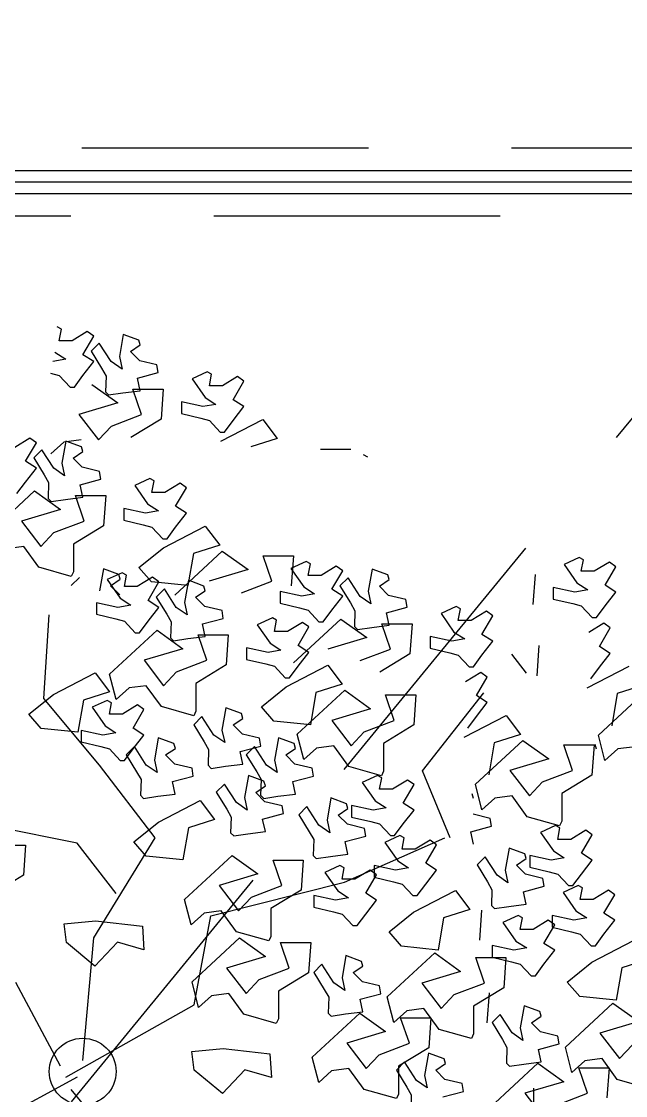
# Model space of a CAD drawing. Header units: metres. Extents: x 1769 to 3632, y 809 to 2652.
# Drawn here: x 2696.782 to 2698.121, y 1866.241 to 1868.622 of the extents above; entities that cross this region are included whole.
import ezdxf

# ---------------------------------------------------------------- set-up
doc = ezdxf.new("R2010")
doc.units = ezdxf.units.M
doc.header["$LTSCALE"] = 10
doc.linetypes.add('HIDDEN', pattern=[9.525, 6.35, -3.175])
for name, color, linetype in [('A-FLOR-LEVL', 2, 'Continuous'), ('A-GLAZ', 150, 'Continuous'), ('A-PATT+', 8, 'Continuous'), ('A-PROJ+', 1, 'HIDDEN'), ('L-PLNT-TREE', 66, 'Continuous')]:
    doc.layers.add(name, color=color, linetype=linetype)

# ---------------------------------------------------------------- blocks, each defined once
blk = doc.blocks.new('*U393')
at = {"layer": 'A-GLAZ', "ltscale": 0.01}
for p, q in [((0.0323058, 0.000025), (0.0355058, 0.000025)), ((0.0323058, 0), (0.0355058, 0)), ((0.0355058, -0.000025), (0.0323058, -0.000025))]:
    blk.add_line(p, q, dxfattribs=at)
blk = doc.blocks.new('ARAYAN')
at = {"layer": 'L-PLNT-TREE', "color": 86}
for p, q in [((146.3271, 305.7211), (146.3175, 305.7263)), ((146.3222, 305.6954), (146.3271, 305.7211)), ((146.3849, 305.716), (146.3512, 305.6954)), ((146.3752, 305.6643), (146.3993, 305.7057)), ((146.3993, 305.7057), (146.3849, 305.716)), ((146.4651, 305.7095), (146.4564, 305.6599)), ((146.5, 305.6966), (146.4651, 305.7095)), ((146.3512, 305.6954), (146.3222, 305.6954)), ((146.4116, 305.6901), (146.3934, 305.6718)), ((146.4383, 305.6487), (146.4116, 305.6901)), ((146.4815, 305.6714), (146.5031, 305.6861)), ((146.5031, 305.6861), (146.5, 305.6966)), ((146.3126, 305.6696), (146.3367, 305.654)), ((146.3993, 305.6488), (146.3752, 305.6643)), ((146.3934, 305.6718), (146.4167, 305.6339)), ((146.4564, 305.6599), (146.4625, 305.6319)), ((146.502, 305.6509), (146.4815, 305.6714)), ((146.3367, 305.654), (146.3077, 305.6488)), ((146.3752, 305.6179), (146.3993, 305.6488)), ((146.4167, 305.6339), (146.4267, 305.6166)), ((146.4625, 305.6319), (146.4383, 305.6487)), ((146.5404, 305.6416), (146.502, 305.6509)), ((146.5433, 305.6242), (146.5404, 305.6416)), ((146.303, 305.6231), (146.3222, 305.6179)), ((146.3222, 305.6179), (146.3463, 305.592)), ((146.356, 305.592), (146.3752, 305.6179)), ((146.4267, 305.6166), (146.4254, 305.5813)), ((146.497, 305.612), (146.5433, 305.6242)), ((146.503, 305.5839), (146.497, 305.612)), ((146.6528, 305.6257), (146.619, 305.6102)), ((146.619, 305.6102), (146.6479, 305.569)), ((146.6624, 305.6205), (146.6528, 305.6257)), ((146.6575, 305.5948), (146.6624, 305.6205)), ((146.7202, 305.6154), (146.6865, 305.5948)), ((146.7346, 305.6051), (146.7202, 305.6154)), ((146.3463, 305.592), (146.356, 305.592)), ((146.3953, 305.5979), (146.453, 305.5566)), ((146.4641, 305.5791), (146.503, 305.5839)), ((146.4868, 305.5876), (146.5542, 305.5876)), ((146.5061, 305.5308), (146.4868, 305.5876)), ((146.5542, 305.5876), (146.5495, 305.5204)), ((146.6865, 305.5948), (146.6575, 305.5948)), ((146.7105, 305.5638), (146.7346, 305.6051)), ((146.4254, 305.5813), (146.4322, 305.5745)), ((146.4322, 305.5745), (146.4641, 305.5791)), ((146.6479, 305.569), (146.672, 305.5534)), ((146.7346, 305.5482), (146.7105, 305.5638)), ((146.453, 305.5566), (146.3663, 305.5308)), ((146.643, 305.5482), (146.5949, 305.5587)), ((146.5949, 305.5587), (146.5949, 305.5328)), ((146.672, 305.5534), (146.643, 305.5482)), ((146.7105, 305.5173), (146.7346, 305.5482)), ((146.5495, 305.5204), (146.482, 305.4792)), ((146.5949, 305.5328), (146.6383, 305.5225)), ((146.6383, 305.5225), (146.6575, 305.5173)), ((146.6575, 305.5173), (146.6816, 305.4915)), ((146.6833, 305.4714), (146.7767, 305.5196)), ((146.6913, 305.4915), (146.7105, 305.5173)), ((146.7767, 305.5196), (146.8089, 305.4771)), ((146.6816, 305.4915), (146.6913, 305.4915)), ((146.2567, 305.4779), (146.2229, 305.4573)), ((146.247, 305.4263), (146.2711, 305.4676)), ((146.2711, 305.4676), (146.2567, 305.4779)), ((146.3369, 305.4714), (146.3281, 305.4219)), ((146.3717, 305.4586), (146.3369, 305.4714)), ((146.8089, 305.4771), (146.7503, 305.4585)), ((146.2834, 305.452), (146.2651, 305.4338)), ((146.31, 305.4106), (146.2834, 305.452)), ((146.3532, 305.4333), (146.3748, 305.4481)), ((146.3748, 305.4481), (146.3717, 305.4586)), ((146.9059, 305.4535), (146.9733, 305.4535)), ((147.0113, 305.4351), (147.0017, 305.4403)), ((146.2711, 305.4107), (146.247, 305.4263)), ((146.2651, 305.4338), (146.2885, 305.3958)), ((146.3281, 305.4219), (146.3342, 305.3938)), ((146.3737, 305.4128), (146.3532, 305.4333)), ((146.247, 305.3798), (146.2711, 305.4107)), ((146.2885, 305.3958), (146.2984, 305.3785)), ((146.3342, 305.3938), (146.31, 305.4106)), ((146.4121, 305.4036), (146.3737, 305.4128)), ((146.415, 305.3861), (146.4121, 305.4036)), ((146.2277, 305.354), (146.247, 305.3798)), ((146.2984, 305.3785), (146.2972, 305.3432)), ((146.3687, 305.3739), (146.415, 305.3861)), ((146.3748, 305.3459), (146.3687, 305.3739)), ((146.5245, 305.3877), (146.4908, 305.3721)), ((146.4908, 305.3721), (146.5196, 305.3309)), ((146.5341, 305.3824), (146.5245, 305.3877)), ((146.5293, 305.3567), (146.5341, 305.3824)), ((146.592, 305.3773), (146.5582, 305.3567)), ((146.6063, 305.367), (146.592, 305.3773)), ((146.1609, 305.2617), (146.267, 305.3599)), ((146.267, 305.3599), (146.3248, 305.3185)), ((146.3359, 305.3411), (146.3748, 305.3459)), ((146.3778, 305.2927), (146.3585, 305.3496)), ((146.3585, 305.3496), (146.426, 305.3496)), ((146.426, 305.3496), (146.4212, 305.2824)), ((146.5582, 305.3567), (146.5293, 305.3567)), ((146.5822, 305.3257), (146.6063, 305.367)), ((146.2972, 305.3432), (146.304, 305.3364)), ((146.304, 305.3364), (146.3359, 305.3411)), ((146.4666, 305.3206), (146.4666, 305.2947)), ((146.5148, 305.3102), (146.4666, 305.3206)), ((146.5196, 305.3309), (146.5437, 305.3154)), ((146.6063, 305.3102), (146.5822, 305.3257)), ((146.3248, 305.3185), (146.238, 305.2927)), ((146.5437, 305.3154), (146.5148, 305.3102)), ((146.5822, 305.2792), (146.6063, 305.3102)), ((146.4212, 305.2824), (146.3537, 305.2411)), ((146.4666, 305.2947), (146.51, 305.2844)), ((146.51, 305.2844), (146.5293, 305.2792)), ((146.5293, 305.2792), (146.5534, 305.2534)), ((146.555, 305.2333), (146.6484, 305.2815)), ((146.563, 305.2534), (146.5822, 305.2792)), ((146.6484, 305.2815), (146.6806, 305.239)), ((146.5534, 305.2534), (146.563, 305.2534)), ((146.5003, 305.1888), (146.555, 305.2333)), ((146.5801, 305.1276), (146.6861, 305.2258)), ((146.6806, 305.239), (146.622, 305.2205)), ((146.6861, 305.2258), (146.7439, 305.1844)), ((146.622, 305.2205), (146.6097, 305.1486)), ((146.797, 305.1586), (146.7776, 305.2154)), ((146.7776, 305.2154), (146.8451, 305.2154)), ((146.8735, 305.2023), (146.8397, 305.1867)), ((146.8451, 305.2154), (146.8403, 305.1483)), ((146.8831, 305.197), (146.8735, 305.2023)), ((147.4836, 305.2116), (147.4499, 305.196)), ((147.4932, 305.2063), (147.4836, 305.2116)), ((147.4883, 305.1806), (147.4932, 305.2063)), ((147.5511, 305.2012), (147.5173, 305.1806)), ((147.5654, 305.1909), (147.5511, 305.2012)), ((146.4207, 305.1864), (146.4119, 305.1369)), ((146.4555, 305.1736), (146.4207, 305.1864)), ((146.4629, 305.1774), (146.4292, 305.1619)), ((146.4725, 305.1722), (146.4629, 305.1774)), ((146.528, 305.1568), (146.5003, 305.1888)), ((146.7439, 305.1844), (146.6571, 305.1586)), ((146.8397, 305.1867), (146.8686, 305.1455)), ((146.8782, 305.1713), (146.8831, 305.197)), ((146.9409, 305.1919), (146.9072, 305.1713)), ((146.9312, 305.1403), (146.9553, 305.1816)), ((146.9553, 305.1816), (146.9409, 305.1919)), ((147.0211, 305.1854), (147.0124, 305.1359)), ((147.056, 305.1726), (147.0211, 305.1854)), ((147.4499, 305.196), (147.4787, 305.1548)), ((147.5173, 305.1806), (147.4883, 305.1806)), ((147.5413, 305.1496), (147.5654, 305.1909)), ((146.4292, 305.1619), (146.458, 305.1206)), ((146.437, 305.1483), (146.4586, 305.1631)), ((146.4586, 305.1631), (146.4555, 305.1736)), ((146.4677, 305.1465), (146.4725, 305.1722)), ((146.5206, 305.1154), (146.5448, 305.1568)), ((146.6097, 305.1486), (146.528, 305.1568)), ((146.5448, 305.1568), (146.5304, 305.1671)), ((146.6106, 305.1606), (146.6018, 305.111)), ((146.6454, 305.1477), (146.6106, 305.1606)), ((146.7295, 305.1328), (146.797, 305.1586)), ((146.9072, 305.1713), (146.8782, 305.1713)), ((146.9676, 305.166), (146.9493, 305.1478)), ((146.9943, 305.1246), (146.9676, 305.166)), ((147.0374, 305.1473), (147.0591, 305.1621)), ((147.0591, 305.1621), (147.056, 305.1726)), ((147.3851, 305.1735), (147.3803, 305.1063)), ((147.4787, 305.1548), (147.5028, 305.1393)), ((146.4575, 305.1278), (146.437, 305.1483)), ((146.4966, 305.1465), (146.4677, 305.1465)), ((146.5571, 305.1412), (146.5388, 305.1229)), ((146.5837, 305.0998), (146.5571, 305.1412)), ((146.6269, 305.1225), (146.6485, 305.1372)), ((146.6485, 305.1372), (146.6454, 305.1477)), ((146.8637, 305.1248), (146.8156, 305.1352)), ((146.8156, 305.1352), (146.8156, 305.1093)), ((146.8927, 305.13), (146.8637, 305.1248)), ((146.8686, 305.1455), (146.8927, 305.13)), ((146.9553, 305.1248), (146.9312, 305.1403)), ((146.9493, 305.1478), (146.9727, 305.1098)), ((147.0124, 305.1359), (147.0184, 305.1078)), ((147.0579, 305.1268), (147.0374, 305.1473)), ((147.4257, 305.1445), (147.4257, 305.1186)), ((147.4739, 305.1341), (147.4257, 305.1445)), ((147.5028, 305.1393), (147.4739, 305.1341)), ((147.5654, 305.1341), (147.5413, 305.1496)), ((147.5413, 305.1031), (147.5654, 305.1341)), ((146.4532, 305.0999), (146.4051, 305.1103)), ((146.4051, 305.1103), (146.4051, 305.0845)), ((146.4822, 305.1051), (146.4532, 305.0999)), ((146.458, 305.1206), (146.4822, 305.1051)), ((146.5448, 305.0999), (146.5206, 305.1154)), ((146.5388, 305.1229), (146.5622, 305.085)), ((146.6018, 305.111), (146.6079, 305.083)), ((146.6474, 305.102), (146.6269, 305.1225)), ((146.8156, 305.1093), (146.859, 305.099)), ((146.9312, 305.0938), (146.9553, 305.1248)), ((146.9727, 305.1098), (146.9826, 305.0925)), ((147.0184, 305.1078), (146.9943, 305.1246)), ((147.0964, 305.1176), (147.0579, 305.1268)), ((147.0992, 305.1001), (147.0964, 305.1176)), ((147.4257, 305.1186), (147.4691, 305.1083)), ((147.4691, 305.1083), (147.4883, 305.1031)), ((146.2875, 304.8965), (146.2999, 305.083)), ((146.5206, 305.069), (146.5448, 305.0999)), ((146.6079, 305.083), (146.5837, 305.0998)), ((146.6858, 305.0927), (146.6474, 305.102)), ((146.6887, 305.0752), (146.6858, 305.0927)), ((146.859, 305.099), (146.8782, 305.0938)), ((146.8782, 305.0938), (146.9023, 305.068)), ((146.9119, 305.068), (146.9312, 305.0938)), ((146.9826, 305.0925), (146.9814, 305.0572)), ((147.053, 305.0879), (147.0992, 305.1001)), ((147.059, 305.0599), (147.053, 305.0879)), ((147.2087, 305.1017), (147.175, 305.0862)), ((147.175, 305.0862), (147.2039, 305.0449)), ((147.2184, 305.0965), (147.2087, 305.1017)), ((147.2135, 305.0707), (147.2184, 305.0965)), ((147.2762, 305.0914), (147.2425, 305.0707)), ((147.2665, 305.0397), (147.2906, 305.0811)), ((147.2906, 305.0811), (147.2762, 305.0914)), ((147.4883, 305.1031), (147.5125, 305.0773)), ((147.5221, 305.0773), (147.5413, 305.1031)), ((146.6424, 305.063), (146.6887, 305.0752)), ((146.6485, 305.035), (146.6424, 305.063)), ((146.7982, 305.0768), (146.7645, 305.0613)), ((146.7645, 305.0613), (146.7933, 305.02)), ((146.8078, 305.0716), (146.7982, 305.0768)), ((146.803, 305.0459), (146.8078, 305.0716)), ((146.8657, 305.0665), (146.8319, 305.0459)), ((146.8452, 304.9758), (146.9513, 305.0739)), ((146.8559, 305.0148), (146.88, 305.0562)), ((146.88, 305.0562), (146.8657, 305.0665)), ((146.9023, 305.068), (146.9119, 305.068)), ((146.9513, 305.0739), (147.009, 305.0325)), ((146.9814, 305.0572), (146.9882, 305.0504)), ((147.0201, 305.0551), (147.059, 305.0599)), ((147.0427, 305.0636), (147.1102, 305.0636)), ((147.0621, 305.0067), (147.0427, 305.0636)), ((147.1102, 305.0636), (147.1054, 304.9964)), ((147.2425, 305.0707), (147.2135, 305.0707)), ((147.5386, 305.0645), (147.5049, 305.0438)), ((147.5125, 305.0773), (147.5221, 305.0773)), ((147.553, 305.0542), (147.5386, 305.0645)), ((146.6096, 305.0302), (146.6485, 305.035)), ((146.6322, 305.0387), (146.6997, 305.0387)), ((146.6515, 304.9818), (146.6322, 305.0387)), ((146.6997, 305.0387), (146.6949, 304.9715)), ((146.8319, 305.0459), (146.803, 305.0459)), ((147.009, 305.0325), (146.9223, 305.0067)), ((146.9882, 305.0504), (147.0201, 305.0551)), ((147.199, 305.0242), (147.1509, 305.0346)), ((147.1509, 305.0346), (147.1509, 305.0088)), ((147.2039, 305.0449), (147.228, 305.0294)), ((147.2906, 305.0242), (147.2665, 305.0397)), ((147.5289, 305.0128), (147.553, 305.0542)), ((146.7885, 304.9993), (146.7403, 305.0097)), ((146.7403, 305.0097), (146.7403, 304.9839)), ((146.7933, 305.02), (146.8174, 305.0045)), ((146.88, 304.9993), (146.8559, 305.0148)), ((147.1509, 305.0088), (147.1943, 304.9985)), ((147.228, 305.0294), (147.199, 305.0242)), ((147.2665, 304.9932), (147.2906, 305.0242)), ((147.3936, 305.0145), (147.3889, 304.9473)), ((147.553, 304.9973), (147.5289, 305.0128)), ((146.8174, 305.0045), (146.7885, 304.9993)), ((146.8559, 304.9684), (146.88, 304.9993)), ((146.9946, 304.981), (147.0621, 305.0067)), ((147.1054, 304.9964), (147.038, 304.9551)), ((147.1943, 304.9985), (147.2135, 304.9932)), ((147.2135, 304.9932), (147.2376, 304.9674)), ((147.2472, 304.9674), (147.2665, 304.9932)), ((147.3327, 304.9955), (147.3649, 304.953)), ((147.5289, 304.9663), (147.553, 304.9973)), ((146.5841, 304.9561), (146.6515, 304.9818)), ((146.6949, 304.9715), (146.6274, 304.9303)), ((146.7403, 304.9839), (146.7837, 304.9736)), ((146.7837, 304.9736), (146.803, 304.9684)), ((146.803, 304.9684), (146.8271, 304.9425)), ((146.8287, 304.9224), (146.9221, 304.9706)), ((146.8367, 304.9425), (146.8559, 304.9684)), ((146.9221, 304.9706), (146.9543, 304.9282)), ((147.2376, 304.9674), (147.2472, 304.9674)), ((147.5016, 304.9204), (147.5951, 304.9686)), ((147.5096, 304.9405), (147.5289, 304.9663)), ((146.309, 304.9057), (146.4024, 304.9539)), ((146.8271, 304.9425), (146.8367, 304.9425)), ((147.2638, 304.9546), (147.23, 304.934)), ((147.254, 304.9029), (147.2781, 304.9443)), ((147.2781, 304.9443), (147.2638, 304.9546)), ((146.6274, 304.9303), (146.6274, 304.8683)), ((146.774, 304.878), (146.8287, 304.9224)), ((146.8538, 304.8168), (146.9598, 304.9149)), ((146.9543, 304.9282), (146.8957, 304.9096)), ((146.9598, 304.9149), (147.0176, 304.8735)), ((146.2543, 304.8612), (146.309, 304.9057)), ((146.4119, 304.7473), (146.2875, 304.8965)), ((146.376, 304.8928), (146.3637, 304.821)), ((147.0513, 304.9046), (147.1188, 304.9046)), ((147.0706, 304.8477), (147.0513, 304.9046)), ((147.1188, 304.9046), (147.114, 304.8374)), ((147.1334, 304.7348), (147.2703, 304.9089)), ((147.2781, 304.8874), (147.254, 304.9029)), ((146.3956, 304.8769), (146.4245, 304.8356)), ((146.4341, 304.8615), (146.439, 304.8872)), ((146.4969, 304.8821), (146.4631, 304.8615)), ((146.4871, 304.8304), (146.5112, 304.8718)), ((146.5112, 304.8718), (146.4969, 304.8821)), ((146.6226, 304.858), (146.5503, 304.8786)), ((146.6274, 304.8683), (146.6226, 304.858)), ((146.6944, 304.8756), (146.6856, 304.826)), ((146.7292, 304.8627), (146.6944, 304.8756)), ((147.0176, 304.8735), (146.9308, 304.8477)), ((147.254, 304.8565), (147.2781, 304.8874)), ((146.282, 304.8292), (146.2543, 304.8612)), ((146.4631, 304.8615), (146.4341, 304.8615)), ((146.6409, 304.8562), (146.6226, 304.8379)), ((146.6675, 304.8148), (146.6409, 304.8562)), ((146.7107, 304.8375), (146.7323, 304.8522)), ((146.7323, 304.8522), (146.7292, 304.8627)), ((146.9308, 304.8477), (146.9742, 304.7909)), ((147.0032, 304.822), (147.0706, 304.8477)), ((147.2268, 304.8105), (147.3202, 304.8587)), ((147.2348, 304.8306), (147.254, 304.8565)), ((147.3202, 304.8587), (147.3524, 304.8163)), ((146.3637, 304.821), (146.282, 304.8292)), ((146.4197, 304.8149), (146.3715, 304.8253)), ((146.3715, 304.8253), (146.3715, 304.7995)), ((146.4486, 304.8201), (146.4197, 304.8149)), ((146.4245, 304.8356), (146.4486, 304.8201)), ((146.5112, 304.8149), (146.4871, 304.8304)), ((146.6226, 304.8379), (146.646, 304.8)), ((146.6856, 304.826), (146.6917, 304.798)), ((146.7312, 304.817), (146.7107, 304.8375)), ((146.8682, 304.76), (146.8538, 304.8168)), ((146.9742, 304.7909), (147.0032, 304.822)), ((147.114, 304.8374), (147.0465, 304.7962)), ((146.3715, 304.7995), (146.4149, 304.7892)), ((146.4871, 304.784), (146.5112, 304.8149)), ((146.5435, 304.8085), (146.5348, 304.759)), ((146.5783, 304.7957), (146.5435, 304.8085)), ((146.5815, 304.7852), (146.5783, 304.7957)), ((146.646, 304.8), (146.6559, 304.7827)), ((146.6917, 304.798), (146.6675, 304.8148)), ((146.8117, 304.8085), (146.803, 304.759)), ((147.0465, 304.7962), (147.0465, 304.7342)), ((147.3579, 304.803), (147.4157, 304.7616)), ((147.4688, 304.7358), (147.4494, 304.7927)), ((147.4494, 304.7927), (147.5169, 304.7927)), ((147.5169, 304.7927), (147.5121, 304.7255)), ((146.4149, 304.7892), (146.4341, 304.784)), ((146.4341, 304.784), (146.4583, 304.7581)), ((146.4679, 304.7581), (146.4871, 304.784)), ((146.49, 304.7891), (146.4717, 304.7709)), ((146.4717, 304.7709), (146.4951, 304.7329)), ((146.5167, 304.7477), (146.49, 304.7891)), ((146.5598, 304.7704), (146.5815, 304.7852)), ((146.5803, 304.7499), (146.5598, 304.7704)), ((146.6559, 304.7827), (146.6547, 304.7474)), ((146.7262, 304.7781), (146.7725, 304.7903)), ((146.7323, 304.75), (146.7262, 304.7781)), ((146.74, 304.7709), (146.7633, 304.7329)), ((146.7849, 304.7477), (146.7582, 304.7891)), ((146.8486, 304.7499), (146.8281, 304.7704)), ((146.8971, 304.7858), (146.8682, 304.76)), ((146.9357, 304.7909), (146.8971, 304.7858)), ((146.9694, 304.7445), (146.9357, 304.7909)), ((146.5363, 304.5856), (146.4119, 304.7473)), ((146.4583, 304.7581), (146.4679, 304.7581)), ((146.5408, 304.7309), (146.5167, 304.7477)), ((146.5348, 304.759), (146.5408, 304.7309)), ((146.6188, 304.7407), (146.5803, 304.7499)), ((146.6547, 304.7474), (146.6615, 304.7405)), ((146.6615, 304.7405), (146.6934, 304.7452)), ((146.6934, 304.7452), (146.7323, 304.75)), ((146.8091, 304.7309), (146.7849, 304.7477)), ((146.803, 304.759), (146.8091, 304.7309)), ((146.887, 304.7407), (146.8486, 304.7499)), ((147.0417, 304.7239), (146.9694, 304.7445)), ((147.4157, 304.7616), (147.329, 304.7358)), ((146.4951, 304.7329), (146.505, 304.7156)), ((146.6216, 304.7232), (146.6188, 304.7407)), ((146.7447, 304.7247), (146.7359, 304.6751)), ((146.7795, 304.7118), (146.7447, 304.7247)), ((146.7633, 304.7329), (146.7733, 304.7156)), ((146.8436, 304.711), (146.8899, 304.7232)), ((146.8899, 304.7232), (146.887, 304.7407)), ((147.0329, 304.7248), (146.9992, 304.7092)), ((147.0425, 304.7195), (147.0329, 304.7248)), ((147.0465, 304.7342), (147.0417, 304.7239)), ((147.1957, 304.5856), (147.1334, 304.7348)), ((147.4013, 304.7101), (147.4688, 304.7358)), ((147.5121, 304.7255), (147.4446, 304.6843)), ((146.505, 304.7156), (146.5038, 304.6803)), ((146.5814, 304.683), (146.5754, 304.711)), ((146.6912, 304.7053), (146.6729, 304.687)), ((146.7178, 304.6639), (146.6912, 304.7053)), ((146.761, 304.6866), (146.7826, 304.7013)), ((146.7733, 304.7156), (146.772, 304.6803)), ((146.7826, 304.7013), (146.7795, 304.7118)), ((146.8497, 304.683), (146.8436, 304.711)), ((146.9992, 304.7092), (147.028, 304.668)), ((147.0377, 304.6938), (147.0425, 304.7195)), ((147.1004, 304.7144), (147.0666, 304.6938)), ((147.0906, 304.6628), (147.1147, 304.7041)), ((147.1147, 304.7041), (147.1004, 304.7144)), ((147.3723, 304.679), (147.4013, 304.7101)), ((146.5038, 304.6803), (146.5106, 304.6735)), ((146.5106, 304.6735), (146.5425, 304.6781)), ((146.5425, 304.6781), (146.5814, 304.683)), ((146.6729, 304.687), (146.6963, 304.6491)), ((146.7359, 304.6751), (146.742, 304.6471)), ((146.7815, 304.6661), (146.761, 304.6866)), ((146.772, 304.6803), (146.7789, 304.6735)), ((146.7789, 304.6735), (146.8107, 304.6781)), ((146.8107, 304.6781), (146.8497, 304.683)), ((146.9291, 304.6744), (146.9203, 304.6248)), ((146.9639, 304.6615), (146.9291, 304.6744)), ((147.0666, 304.6938), (147.0377, 304.6938)), ((147.4446, 304.6843), (147.4446, 304.6223)), ((146.5437, 304.6207), (146.6371, 304.6689)), ((146.6371, 304.6689), (146.6693, 304.6264)), ((146.6963, 304.6491), (146.7062, 304.6318)), ((146.8199, 304.6568), (146.7815, 304.6661)), ((146.8228, 304.6394), (146.8199, 304.6568)), ((146.8756, 304.655), (146.8573, 304.6367)), ((146.9022, 304.6136), (146.8756, 304.655)), ((146.9454, 304.6363), (146.967, 304.651)), ((147.0232, 304.6473), (146.975, 304.6577)), ((146.975, 304.6577), (146.975, 304.6318)), ((147.0521, 304.6525), (147.0232, 304.6473)), ((147.028, 304.668), (147.0521, 304.6525)), ((147.1147, 304.6473), (147.0906, 304.6628)), ((146.6693, 304.6264), (146.6107, 304.6079)), ((146.7062, 304.6318), (146.705, 304.5965)), ((146.7765, 304.6272), (146.8228, 304.6394)), ((146.7826, 304.5992), (146.7765, 304.6272)), ((146.8573, 304.6367), (146.8807, 304.5988)), ((146.9203, 304.6248), (146.9264, 304.5968)), ((146.9659, 304.6158), (146.9454, 304.6363)), ((146.975, 304.6318), (147.0184, 304.6215)), ((147.0906, 304.6163), (147.1147, 304.6473)), ((147.4398, 304.612), (147.3675, 304.6326)), ((146.3621, 304.5732), (146.1755, 304.6105)), ((146.489, 304.5762), (146.5437, 304.6207)), ((146.6107, 304.6079), (146.5984, 304.536)), ((146.9264, 304.5968), (146.9022, 304.6136)), ((147.0043, 304.6065), (146.9659, 304.6158)), ((147.0072, 304.5891), (147.0043, 304.6065)), ((147.0184, 304.6215), (147.0377, 304.6163)), ((147.0377, 304.6163), (147.0618, 304.5905)), ((147.0714, 304.5905), (147.0906, 304.6163)), ((147.431, 304.6129), (147.3973, 304.5973)), ((147.4406, 304.6076), (147.431, 304.6129)), ((147.4358, 304.5819), (147.4406, 304.6076)), ((147.4446, 304.6223), (147.4398, 304.612)), ((147.4985, 304.6025), (147.4647, 304.5819)), ((147.5128, 304.5922), (147.4985, 304.6025)), ((146.3994, 304.3618), (146.5363, 304.5856)), ((146.705, 304.5965), (146.7118, 304.5897)), ((146.7118, 304.5897), (146.7437, 304.5943)), ((146.7437, 304.5943), (146.7826, 304.5992)), ((146.8807, 304.5988), (146.8906, 304.5815)), ((146.8906, 304.5815), (146.8894, 304.5462)), ((146.9609, 304.5769), (147.0072, 304.5891)), ((146.967, 304.5489), (146.9609, 304.5769)), ((147.0832, 304.5906), (147.0494, 304.5751)), ((147.0618, 304.5905), (147.0714, 304.5905)), ((147.0928, 304.5854), (147.0832, 304.5906)), ((147.0879, 304.5597), (147.0928, 304.5854)), ((147.1507, 304.5803), (147.1169, 304.5597)), ((147.165, 304.57), (147.1507, 304.5803)), ((147.3973, 304.5973), (147.4261, 304.5561)), ((147.4647, 304.5819), (147.4358, 304.5819)), ((147.4887, 304.5509), (147.5128, 304.5922)), ((146.1796, 304.5693), (146.247, 304.5693)), ((146.247, 304.5693), (146.2423, 304.5021)), ((146.4492, 304.4613), (146.3621, 304.5732)), ((146.5167, 304.5442), (146.489, 304.5762)), ((147.0494, 304.5751), (147.0783, 304.5339)), ((147.1169, 304.5597), (147.0879, 304.5597)), ((147.1409, 304.5287), (147.165, 304.57)), ((147.3272, 304.5625), (147.3184, 304.5129)), ((147.362, 304.5496), (147.3272, 304.5625)), ((147.4261, 304.5561), (147.4502, 304.5406)), ((146.5984, 304.536), (146.5167, 304.5442)), ((146.7998, 304.5358), (146.8673, 304.5358)), ((146.8192, 304.4789), (146.7998, 304.5358)), ((146.8673, 304.5358), (146.8625, 304.4686)), ((146.8894, 304.5462), (146.8962, 304.5394)), ((146.8962, 304.5394), (146.9281, 304.544)), ((146.9281, 304.544), (146.967, 304.5489)), ((147.0783, 304.5339), (147.1024, 304.5184)), ((147.165, 304.5131), (147.1409, 304.5287)), ((147.2737, 304.5431), (147.2554, 304.5248)), ((147.3003, 304.5017), (147.2737, 304.5431)), ((147.3435, 304.5244), (147.3651, 304.5391)), ((147.3651, 304.5391), (147.362, 304.5496)), ((147.3732, 304.5458), (147.3732, 304.5199)), ((147.4213, 304.5353), (147.3732, 304.5458)), ((147.4502, 304.5406), (147.4213, 304.5353)), ((147.5128, 304.5353), (147.4887, 304.5509)), ((147.4887, 304.5044), (147.5128, 304.5353)), ((146.9491, 304.5236), (146.9153, 304.5081)), ((146.9153, 304.5081), (146.9442, 304.4668)), ((146.9587, 304.5184), (146.9491, 304.5236)), ((146.9538, 304.4927), (146.9587, 304.5184)), ((147.0165, 304.5133), (146.9828, 304.4927)), ((147.0309, 304.503), (147.0165, 304.5133)), ((147.0735, 304.5131), (147.0253, 304.5236)), ((147.0253, 304.5236), (147.0253, 304.4977)), ((147.1024, 304.5184), (147.0735, 304.5131)), ((147.1409, 304.4822), (147.165, 304.5131)), ((147.2554, 304.5248), (147.2788, 304.4869)), ((147.3184, 304.5129), (147.3245, 304.4849)), ((147.364, 304.5039), (147.3435, 304.5244)), ((147.3732, 304.5199), (147.4165, 304.5096)), ((147.4165, 304.5096), (147.4358, 304.5044)), ((146.9828, 304.4927), (146.9538, 304.4927)), ((147.0068, 304.4616), (147.0309, 304.503)), ((147.0253, 304.4977), (147.0687, 304.4874)), ((147.0687, 304.4874), (147.0879, 304.4822)), ((147.0879, 304.4822), (147.1121, 304.4564)), ((147.1217, 304.4564), (147.1409, 304.4822)), ((147.2788, 304.4869), (147.2887, 304.4696)), ((147.3245, 304.4849), (147.3003, 304.5017)), ((147.4024, 304.4946), (147.364, 304.5039)), ((147.4053, 304.4772), (147.4024, 304.4946)), ((147.4358, 304.5044), (147.4599, 304.4786)), ((147.4695, 304.4786), (147.4887, 304.5044)), ((146.7517, 304.4532), (146.8192, 304.4789)), ((146.8625, 304.4686), (146.7951, 304.4273)), ((146.9393, 304.4461), (146.8912, 304.4565)), ((146.8912, 304.4565), (146.8912, 304.4307)), ((146.9442, 304.4668), (146.9683, 304.4513)), ((147.0309, 304.4461), (147.0068, 304.4616)), ((147.1137, 304.4195), (147.2071, 304.4677)), ((147.2071, 304.4677), (147.2393, 304.4252)), ((147.2887, 304.4696), (147.2875, 304.4343)), ((147.359, 304.465), (147.4053, 304.4772)), ((147.3651, 304.437), (147.359, 304.465)), ((147.4813, 304.4787), (147.4476, 304.4632)), ((147.4476, 304.4632), (147.4764, 304.422)), ((147.4599, 304.4786), (147.4695, 304.4786)), ((147.4909, 304.4735), (147.4813, 304.4787)), ((147.486, 304.4478), (147.4909, 304.4735)), ((147.5488, 304.4684), (147.515, 304.4478)), ((147.539, 304.4168), (147.5631, 304.4581)), ((147.5631, 304.4581), (147.5488, 304.4684)), ((146.9683, 304.4513), (146.9393, 304.4461)), ((147.0068, 304.4152), (147.0309, 304.4461)), ((147.1121, 304.4564), (147.1217, 304.4564)), ((147.2875, 304.4343), (147.2943, 304.4275)), ((147.3262, 304.4321), (147.3651, 304.437)), ((147.515, 304.4478), (147.486, 304.4478)), ((146.7951, 304.4273), (146.7951, 304.3654)), ((146.8912, 304.4307), (146.9346, 304.4204)), ((146.9346, 304.4204), (146.9538, 304.4152)), ((146.9538, 304.4152), (146.9779, 304.3893)), ((146.9876, 304.3893), (147.0068, 304.4152)), ((147.059, 304.3751), (147.1137, 304.4195)), ((147.2393, 304.4252), (147.1807, 304.4067)), ((147.2654, 304.4239), (147.2606, 304.3567)), ((147.2943, 304.4275), (147.3262, 304.4321)), ((147.3472, 304.4117), (147.3134, 304.3962)), ((147.3568, 304.4065), (147.3472, 304.4117)), ((147.4234, 304.4117), (147.4234, 304.3858)), ((147.4716, 304.4012), (147.4234, 304.4117)), ((147.4764, 304.422), (147.5005, 304.4064)), ((147.5631, 304.4012), (147.539, 304.4168)), ((146.9779, 304.3893), (146.9876, 304.3893)), ((147.1807, 304.4067), (147.1684, 304.3348)), ((147.3134, 304.3962), (147.3423, 304.3549)), ((147.3519, 304.3807), (147.3568, 304.4065)), ((147.4146, 304.4014), (147.3809, 304.3807)), ((147.4049, 304.3497), (147.429, 304.3911)), ((147.429, 304.3911), (147.4146, 304.4014)), ((147.4234, 304.3858), (147.4668, 304.3755)), ((147.5005, 304.4064), (147.4716, 304.4012)), ((147.539, 304.3703), (147.5631, 304.4012)), ((146.3746, 304.0882), (146.3994, 304.3618)), ((146.6191, 304.2636), (146.7251, 304.3617)), ((146.7902, 304.3551), (146.718, 304.3757)), ((146.7251, 304.3617), (146.7829, 304.3203)), ((146.7951, 304.3654), (146.7902, 304.3551)), ((147.0867, 304.3431), (147.059, 304.3751)), ((147.3809, 304.3807), (147.3519, 304.3807)), ((147.4668, 304.3755), (147.486, 304.3703)), ((147.486, 304.3703), (147.5102, 304.3445)), ((147.5198, 304.3445), (147.539, 304.3703)), ((146.8166, 304.3514), (146.8841, 304.3514)), ((146.836, 304.2945), (146.8166, 304.3514)), ((146.8841, 304.3514), (146.8793, 304.2842)), ((147.2893, 304.3446), (147.2893, 304.3188)), ((147.3374, 304.3342), (147.2893, 304.3446)), ((147.3664, 304.3394), (147.3374, 304.3342)), ((147.3423, 304.3549), (147.3664, 304.3394)), ((147.429, 304.3342), (147.4049, 304.3497)), ((147.5102, 304.3445), (147.5198, 304.3445)), ((147.5118, 304.3076), (147.6052, 304.3558)), ((146.7829, 304.3203), (146.6961, 304.2945)), ((147.161, 304.3282), (147.2187, 304.2868)), ((147.2525, 304.3178), (147.3199, 304.3178)), ((147.2718, 304.261), (147.2525, 304.3178)), ((147.2893, 304.3188), (147.3327, 304.3085)), ((147.3199, 304.3178), (147.3152, 304.2507)), ((147.4049, 304.3032), (147.429, 304.3342)), ((147.6374, 304.3133), (147.5788, 304.2948)), ((146.6961, 304.2945), (146.7395, 304.2377)), ((146.7685, 304.2688), (146.836, 304.2945)), ((146.9091, 304.303), (146.8909, 304.2847)), ((146.9358, 304.2616), (146.9091, 304.303)), ((147.3327, 304.3085), (147.3519, 304.3032)), ((147.3519, 304.3032), (147.376, 304.2774)), ((147.3857, 304.2774), (147.4049, 304.3032)), ((147.4571, 304.2631), (147.5118, 304.3076)), ((147.5788, 304.2948), (147.5665, 304.2229)), ((146.7395, 304.2377), (146.7685, 304.2688)), ((146.8793, 304.2842), (146.8118, 304.2429)), ((146.8909, 304.2847), (146.9142, 304.2467)), ((147.2187, 304.2868), (147.132, 304.261)), ((147.376, 304.2774), (147.3857, 304.2774)), ((146.3248, 304.0758), (146.2253, 304.2623)), ((146.6335, 304.2068), (146.6191, 304.2636)), ((146.8118, 304.2429), (146.8118, 304.181)), ((146.9142, 304.2467), (146.9241, 304.2295)), ((147.2043, 304.2352), (147.2718, 304.261)), ((147.3152, 304.2507), (147.2477, 304.2094)), ((147.4848, 304.2312), (147.4571, 304.2631)), ((146.6624, 304.2326), (146.6335, 304.2068)), ((146.701, 304.2377), (146.6624, 304.2326)), ((146.7347, 304.1913), (146.701, 304.2377)), ((147.0694, 304.1733), (147.0549, 304.23)), ((147.2822, 304.2395), (147.2774, 304.1723)), ((147.5665, 304.2229), (147.4848, 304.2312)), ((146.8873, 304.0959), (146.9933, 304.194)), ((146.9933, 304.194), (147.0511, 304.1527)), ((147.0983, 304.1991), (147.0694, 304.1733)), ((147.1706, 304.1577), (147.1369, 304.2042)), ((147.2477, 304.2094), (147.2477, 304.1474)), ((147.3607, 304.2105), (147.352, 304.1609)), ((147.3956, 304.1976), (147.3607, 304.2105)), ((147.3987, 304.1871), (147.3956, 304.1976)), ((147.453, 304.1181), (147.5591, 304.2163)), ((147.5591, 304.2163), (147.6168, 304.1749)), ((146.807, 304.1707), (146.7347, 304.1913)), ((146.8118, 304.181), (146.807, 304.1707)), ((147.0848, 304.1837), (147.1523, 304.1837)), ((147.1042, 304.1269), (147.0848, 304.1837)), ((147.1523, 304.1837), (147.1475, 304.1165)), ((147.3072, 304.1911), (147.289, 304.1728)), ((147.289, 304.1728), (147.3123, 304.1348)), ((147.3339, 304.1497), (147.3072, 304.1911)), ((147.3771, 304.1723), (147.3987, 304.1871)), ((147.3975, 304.1519), (147.3771, 304.1723)), ((147.6168, 304.1749), (147.5301, 304.1491)), ((147.0511, 304.1527), (146.9644, 304.1269)), ((147.2428, 304.1371), (147.1706, 304.1577)), ((147.2477, 304.1474), (147.2428, 304.1371)), ((147.3581, 304.1329), (147.3339, 304.1497)), ((147.352, 304.1609), (147.3581, 304.1329)), ((147.436, 304.1426), (147.3975, 304.1519)), ((147.5301, 304.1491), (147.5735, 304.0923)), ((146.9644, 304.1269), (147.0077, 304.0701)), ((147.0367, 304.1011), (147.1042, 304.1269)), ((147.3123, 304.1348), (147.3222, 304.1175)), ((147.3926, 304.1129), (147.4389, 304.1251)), ((147.4389, 304.1251), (147.436, 304.1426)), ((147.5735, 304.0923), (147.6025, 304.1233)), ((146.6183, 304.1083), (146.6884, 304.115)), ((146.6236, 304.0663), (146.6183, 304.1083)), ((146.6884, 304.115), (146.7929, 304.1032)), ((146.7929, 304.1032), (146.7961, 304.05)), ((147.0077, 304.0701), (147.0367, 304.1011)), ((147.1475, 304.1165), (147.0801, 304.0753)), ((147.147, 304.1044), (147.1383, 304.0549)), ((147.1819, 304.0916), (147.147, 304.1044)), ((147.3222, 304.1175), (147.321, 304.0822)), ((147.3986, 304.0849), (147.3926, 304.1129)), ((147.4675, 304.0614), (147.453, 304.1181)), ((146.9018, 304.0392), (146.8873, 304.0959)), ((147.0935, 304.085), (147.0753, 304.0668)), ((147.0801, 304.0753), (147.0801, 304.0133)), ((147.1202, 304.0436), (147.0935, 304.085)), ((147.1634, 304.0663), (147.185, 304.0811)), ((147.185, 304.0811), (147.1819, 304.0916)), ((147.2854, 303.984), (147.3915, 304.0821)), ((147.321, 304.0822), (147.3278, 304.0754)), ((147.3278, 304.0754), (147.3597, 304.0801)), ((147.3597, 304.0801), (147.3986, 304.0849)), ((147.3915, 304.0821), (147.4492, 304.0408)), ((147.4964, 304.0872), (147.4675, 304.0614)), ((147.535, 304.0923), (147.4964, 304.0872)), ((147.5687, 304.0458), (147.535, 304.0923)), ((146.3621, 304.0509), (146.0635, 303.8893)), ((146.687, 304.0141), (146.6236, 304.0663)), ((146.7371, 304.0671), (146.687, 304.0141)), ((146.7961, 304.05), (146.7371, 304.0671)), ((146.9306, 304.065), (146.9018, 304.0392)), ((146.9692, 304.0701), (146.9306, 304.065)), ((147.003, 304.0236), (146.9692, 304.0701)), ((147.0753, 304.0668), (147.0986, 304.0288)), ((147.1383, 304.0549), (147.1444, 304.0268)), ((147.1838, 304.0458), (147.1634, 304.0663)), ((147.5023, 304.0149), (147.4829, 304.0718)), ((147.4829, 304.0718), (147.5504, 304.0718)), ((147.5504, 304.0718), (147.5456, 304.0046)), ((147.0986, 304.0288), (147.1085, 304.0115)), ((147.1444, 304.0268), (147.1202, 304.0436)), ((147.2223, 304.0366), (147.1838, 304.0458)), ((147.2252, 304.0191), (147.2223, 304.0366)), ((147.4492, 304.0408), (147.3625, 304.0149)), ((147.3823, 303.8893), (147.3823, 304.0261)), ((147.6409, 304.0252), (147.5687, 304.0458)), ((147.0752, 304.003), (147.003, 304.0236)), ((147.0801, 304.0133), (147.0752, 304.003)), ((147.1085, 304.0115), (147.1073, 303.9762)), ((147.1789, 304.0069), (147.2252, 304.0191)), ((147.4348, 303.9892), (147.5023, 304.0149))]:
    blk.add_line(p, q, dxfattribs=at)
at = {"layer": 'L-PLNT-TREE', "color": 64}
for p, q in [((146.3663, 305.5308), (146.4097, 305.474)), ((146.4386, 305.505), (146.5061, 305.5308)), ((146.4097, 305.474), (146.4386, 305.505)), ((146.3326, 305.4689), (146.3037, 305.4431)), ((146.3712, 305.474), (146.3326, 305.4689)), ((146.238, 305.2927), (146.2814, 305.2359)), ((146.3104, 305.267), (146.3778, 305.2927)), ((146.2814, 305.2359), (146.3104, 305.267)), ((146.2429, 305.2359), (146.2043, 305.2308)), ((146.2766, 305.1895), (146.2429, 305.2359)), ((146.3537, 305.2411), (146.3537, 305.1791)), ((146.3489, 305.1688), (146.2766, 305.1895)), ((146.3537, 305.1791), (146.3489, 305.1688)), ((146.3672, 305.167), (146.3489, 305.1488)), ((146.5304, 305.1671), (146.4966, 305.1465)), ((146.4051, 305.0845), (146.4484, 305.0742)), ((146.5622, 305.085), (146.5721, 305.0677)), ((146.4484, 305.0742), (146.4677, 305.069)), ((146.4677, 305.069), (146.4918, 305.0431)), ((146.5014, 305.0431), (146.5206, 305.069)), ((146.5721, 305.0677), (146.5709, 305.0323)), ((146.4346, 304.9509), (146.5407, 305.049)), ((146.4918, 305.0431), (146.5014, 305.0431)), ((146.5407, 305.049), (146.5985, 305.0077)), ((146.5709, 305.0323), (146.5777, 305.0255)), ((146.5777, 305.0255), (146.6096, 305.0302)), ((146.5985, 305.0077), (146.5117, 304.9818)), ((146.5117, 304.9818), (146.5551, 304.9251)), ((146.4024, 304.9539), (146.4346, 304.9114)), ((146.4491, 304.8941), (146.4346, 304.9509)), ((146.5551, 304.9251), (146.5841, 304.9561)), ((146.478, 304.92), (146.4491, 304.8941)), ((146.5166, 304.9251), (146.478, 304.92)), ((146.5503, 304.8786), (146.5166, 304.9251)), ((147.5267, 304.8148), (147.6328, 304.9129)), ((147.6273, 304.9261), (147.5687, 304.9076)), ((146.4346, 304.9114), (146.376, 304.8928)), ((146.4294, 304.8924), (146.3956, 304.8769)), ((146.439, 304.8872), (146.4294, 304.8924)), ((146.8957, 304.9096), (146.8834, 304.8377)), ((147.5687, 304.9076), (147.5564, 304.8357)), ((146.8017, 304.846), (146.774, 304.878)), ((146.8834, 304.8377), (146.8017, 304.846)), ((146.7696, 304.8077), (146.7312, 304.817)), ((147.3524, 304.8163), (147.2938, 304.7977)), ((146.7725, 304.7903), (146.7696, 304.8077)), ((146.8466, 304.7957), (146.8117, 304.8085)), ((146.8497, 304.7852), (146.8466, 304.7957)), ((147.2519, 304.7049), (147.3579, 304.803)), ((147.2938, 304.7977), (147.2815, 304.7258)), ((147.5226, 304.7831), (147.5195, 304.7936)), ((147.5412, 304.758), (147.5267, 304.8148)), ((146.7582, 304.7891), (146.74, 304.7709)), ((146.8281, 304.7704), (146.8497, 304.7852)), ((147.5701, 304.7838), (147.5412, 304.758)), ((147.6087, 304.7889), (147.5701, 304.7838)), ((146.5754, 304.711), (146.6216, 304.7232)), ((147.329, 304.7358), (147.3723, 304.679)), ((147.2663, 304.6481), (147.2519, 304.7049)), ((147.2478, 304.6733), (147.2447, 304.6837)), ((147.2952, 304.6739), (147.2663, 304.6481)), ((147.3338, 304.679), (147.2952, 304.6739)), ((147.3675, 304.6326), (147.3338, 304.679)), ((146.742, 304.6471), (146.7178, 304.6639)), ((146.967, 304.651), (146.9639, 304.6615)), ((147.2851, 304.6287), (147.2467, 304.638)), ((147.288, 304.6113), (147.2851, 304.6287)), ((147.2417, 304.5991), (147.288, 304.6113)), ((146.9593, 304.4861), (147.1832, 304.5856)), ((147.2478, 304.5711), (147.2417, 304.5991)), ((146.6023, 304.448), (146.7084, 304.5461)), ((146.7084, 304.5461), (146.7661, 304.5047)), ((146.7661, 304.5047), (146.6794, 304.4789)), ((146.2423, 304.5021), (146.1748, 304.4609)), ((146.6607, 304.4115), (146.9593, 304.4861)), ((146.6794, 304.4789), (146.7227, 304.4221)), ((146.6168, 304.3912), (146.6023, 304.448)), ((146.7227, 304.4221), (146.7517, 304.4532)), ((146.6456, 304.417), (146.6168, 304.3912)), ((146.6234, 304.2126), (146.6607, 304.4115)), ((146.6842, 304.4221), (146.6456, 304.417)), ((146.718, 304.3757), (146.6842, 304.4221)), ((146.3333, 304.3933), (146.4035, 304.3999)), ((146.3386, 304.3513), (146.3333, 304.3933)), ((146.4035, 304.3999), (146.5079, 304.3882)), ((146.5079, 304.3882), (146.5112, 304.335)), ((146.402, 304.2991), (146.3386, 304.3513)), ((146.4521, 304.3521), (146.402, 304.2991)), ((146.5112, 304.335), (146.4521, 304.3521)), ((147.1684, 304.3348), (147.0867, 304.3431)), ((146.9626, 304.3224), (146.9539, 304.2728)), ((146.9975, 304.3095), (146.9626, 304.3224)), ((147.0549, 304.23), (147.161, 304.3282)), ((146.9789, 304.2843), (147.0006, 304.299)), ((147.0006, 304.299), (146.9975, 304.3095)), ((146.9539, 304.2728), (146.9599, 304.2448)), ((146.9994, 304.2638), (146.9789, 304.2843)), ((146.9599, 304.2448), (146.9358, 304.2616)), ((147.0379, 304.2545), (146.9994, 304.2638)), ((147.0407, 304.237), (147.0379, 304.2545)), ((147.132, 304.261), (147.1754, 304.2042)), ((146.9241, 304.2295), (146.9229, 304.1941)), ((146.9945, 304.2248), (147.0407, 304.237)), ((147.0005, 304.1968), (146.9945, 304.2248)), ((147.1754, 304.2042), (147.2043, 304.2352)), ((146.3372, 304.0509), (146.6234, 304.2126)), ((146.9229, 304.1941), (146.9297, 304.1873)), ((146.9616, 304.192), (147.0005, 304.1968)), ((147.1369, 304.2042), (147.0983, 304.1991)), ((146.9297, 304.1873), (146.9616, 304.192)), ((147.3625, 304.0149), (147.4058, 303.9582))]:
    blk.add_line(p, q, dxfattribs=at)
at = {"layer": 'L-PLNT-TREE', "color": 86}
blk.add_circle((146.3746, 304.0634), 0.0746, dxfattribs=at)
blk = doc.blocks.new('A$Ca70b421f')
at = {"layer": 'A-PATT+', "ltscale": 0.01, "true_color": 0x939598}
h = blk.add_hatch(dxfattribs=at)
h.set_pattern_fill('DOLMIT', color=252, scale=0.018)
edge = h.paths.add_edge_path()
edge.add_line((25.336, 3.261), (25.336, 0.2))
edge.add_line((25.336, 0.2), (21.7137, 0.2008))
edge.add_arc((21.0849, 39.1483), 38.9526, 269.18272, 270.92484, ccw=False)
edge.add_arc((20.4924, -1.9182), 2.1182, 88.9999, 105.352)
edge.add_arc((20.2844, -1.1028), 1.277, 106.0408, 133.345)
edge.add_line((19.4079, -0.1742), (20.1805, -0.8937))
edge.add_arc((22.7378, -4.4897), 4.4126, 113.9193, 125.4178, ccw=False)
edge.add_arc((23.1734, -5.7416), 5.7347, 93.3642, 112.82617, ccw=False)
edge.add_line((22.8368, -0.0169), (25.336, 0))
edge.add_line((25.336, 0), (40.8755, 0))
edge.add_line((40.8755, 0), (40.8755, 8.8623))
edge.add_line((40.8755, 8.8623), (64.844, 22.7005))
edge.add_line((64.844, 22.7005), (63.6758, 24.7237))
edge.add_line((63.6758, 24.7237), (62.1168, 23.8237))
edge.add_line((62.1168, 23.8237), (61.5418, 24.8196))
edge.add_line((61.5418, 24.8196), (63.1012, 25.7199))
edge.add_line((63.1012, 25.7199), (57.7874, 34.9238))
edge.add_line((57.7874, 34.9238), (54.6065, 33.0876))
edge.add_line((54.6065, 33.0876), (54.6064, 20.8154))
edge.add_line((54.6064, 20.8154), (49.8442, 18.0657))
edge.add_line((49.8442, 18.0657), (50.419, 17.0701))
edge.add_line((50.419, 17.0701), (50.0293, 16.8451))
edge.add_line((50.0293, 16.8451), (49.4544, 17.8408))
edge.add_line((49.4544, 17.8408), (45.1837, 15.3751))
edge.add_line((45.1837, 15.3751), (16.566, 15.375))
edge.add_line((16.566, 15.375), (16.566, 15.5))
edge.add_line((16.566, 15.5), (7.1793, 15.5))
edge.add_line((7.1793, 15.5), (7.1793, 19.454))
edge.add_line((7.1793, 19.454), (0, 19.4542))
edge.add_line((0, 19.4542), (0.0007, 13.375))
edge.add_line((0.0007, 13.375), (15.066, 13.375))
edge.add_line((15.066, 13.375), (15.066, 2.4175))
edge.add_arc((18.8858, 2.4729), 3.8202, 180.8316, 254.2952)
edge.add_arc((18.5138, 0.5707), 1.8948, 223.0293, 249.5502, ccw=False)
edge.add_arc((18.2834, 1.0412), 2.1079, 148.2186, 236.7821, ccw=False)
edge.add_arc((18.6399, 0.629), 2.633, 91.5547, 144.6769, ccw=False)
edge.add_line((18.5684, 3.261), (25.336, 3.261))
h.paths.add_polyline_path([(28.836, 4.3999), (37.9755, 4.3999), (37.9755, 3.6999), (29.536, 3.6999), (29.536, 2.6653), (28.836, 2.6653)], flags=16)
h.paths.add_polyline_path([(23.836, 4.5999), (17.986, 4.5999), (17.986, 12.575), (20.486, 12.575), (20.486, 7.5999), (37.9755, 7.5999), (37.9755, 4.5999)], flags=16)
edge = h.paths.add_edge_path(flags=16)
edge.add_arc((21.0849, 39.1483), 39.1526, 269.18224, 270.86008, ccw=False)
edge.add_arc((20.4924, -1.9182), 1.9182, 88.9906, 105.3155)
edge.add_arc((20.2844, -1.1028), 1.077, 106.1036, 121.8452)
edge.add_line((19.7162, -0.188), (20.1997, -0.6382))
edge.add_arc((22.7378, -4.4897), 4.6126, 113.8955, 123.3845, ccw=False)
edge.add_arc((23.1734, -5.7416), 5.9347, 104.6475, 112.84455, ccw=False)

msp = doc.modelspace()

# ---------------------------------------------------------------- block references
at = {"layer": 'A-FLOR-LEVL'}
msp.add_blockref('A$Ca70b421f', (2681.9374, 1840.6909), dxfattribs=at)

# ---------------------------------------------------------------- next in the draw order: linework, layer by layer
at = {"layer": 'A-PROJ+', "ltscale": 0.01}
for p, q in [((2698.5034, 1868.1908), (2695.3034, 1864.2908)), ((2698.5034, 1864.2908), (2695.3034, 1868.1908))]:
    msp.add_line(p, q, dxfattribs=at)
msp.add_lwpolyline([(2695.3034, 1868.1908), (2698.5034, 1868.1908), (2698.5034, 1868.3408), (2695.1534, 1868.3408), (2695.1534, 1864.2908), (2695.3034, 1864.2908)], close=True, dxfattribs=at)

# ---------------------------------------------------------------- next in the draw order: block references
at = {"layer": 'A-GLAZ', "ltscale": 0.01, "xscale": -1000.000000000007, "yscale": 1000.000000000007, "zscale": 1000.000000000007, "rotation": 0.0006849281418830343}
msp.add_blockref('*U393', (2730.7592, 1868.2662), dxfattribs=at)
at = {"layer": 'L-PLNT-TREE', "xscale": 0.992608940085266, "yscale": 0.992608940085266, "zscale": 0.992608940085266}
msp.add_blockref('ARAYAN', (2551.6248, 1564.4781), dxfattribs=at)

doc.saveas('drawing.dxf')
